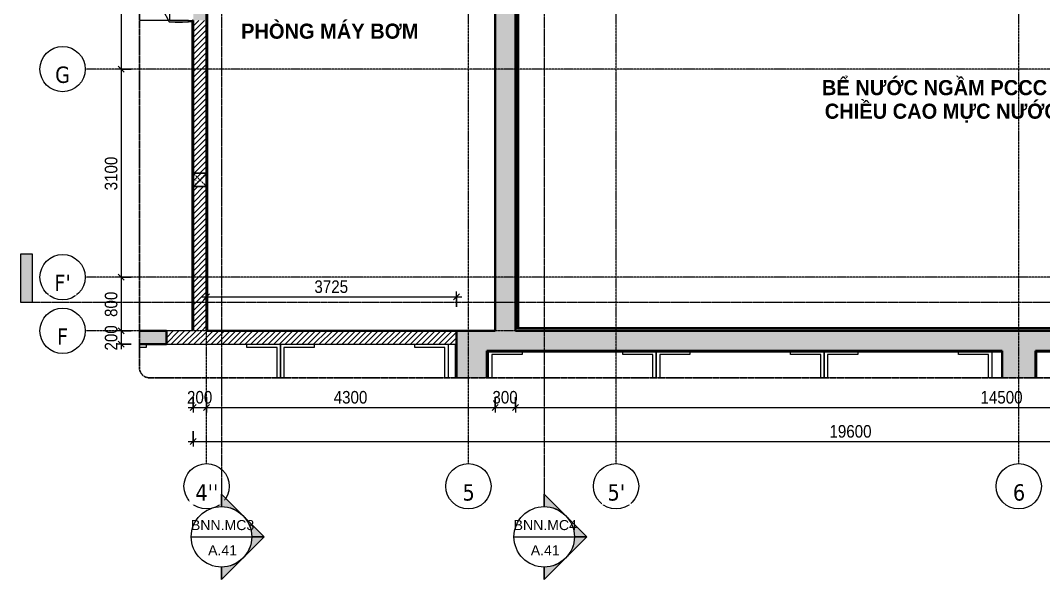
# Model space of a CAD drawing. Header units: millimetres. Extents: x 46079 to 131409, y 40831 to 60403.
# Drawn here: x 75644 to 90886, y 40831 to 49162 of the extents above; entities that cross this region are included whole.
import ezdxf

# ---------------------------------------------------------------- set-up
doc = ezdxf.new("R2010")
doc.units = ezdxf.units.MM
for name, pattern in [('Dash', [6, 3, -3]), ('Dash - Tight', [4.5, 3, -1.5]), ('Dash Dot 3_16_', [7.9375, 4.7625, -1.5875, 0, -1.5875]), ('Grid Line', [22.225, 12.7, -3.175, 3.175, -3.175]), ('Hidden', [7.14375, 4.7625, -2.38125])]:
    doc.linetypes.add(name, pattern=pattern)
for name, color, linetype, lineweight in [('A-ANNO-DIMS', 211, 'Continuous', 9), ('A-ANNO-DIMS-75', 211, 'Continuous', 9), ('A-DETL-GENF-1', 9, 'Continuous', 18), ('A-DETL-GENF-2', 92, 'Dash - Tight', 18), ('A-DETL-GENF-3', 92, 'Hidden', 25), ('A-DETL-MEDM', 33, 'Continuous', 35), ('A-DOOR', 31, 'Continuous', 18), ('A-DOOR-1', 31, 'Continuous', 25), ('A-FLOR', 192, 'Continuous', 18), ('A-WALL', 113, 'Continuous', 18), ('A-WALL-1', 113, 'Continuous', 35), ('A-WALL-PATT-1', 111, 'Continuous', 18), ('C-PRKG', 70, 'Continuous', 18), ('G-ANNO-SYMB', 111, 'Continuous', 9), ('G-ANNO-SYMB-1', 111, 'Dash Dot 3_16_', 18), ('G-ANNO-TEXT-2', 7, 'Continuous', 9), ('I-WALL-1', 2, 'Continuous', 35), ('S-COLS', 52, 'Continuous', 18), ('S-COLS-1', 9, 'Continuous', 18), ('S-COLS-3', 52, 'Dash', 18), ('S-COLS-4', 52, 'Continuous', 35), ('S-COLS-HDLN', 52, 'Dash', 18), ('S-GRID-1', 1, 'Grid Line', 9), ('S-GRID-IDEN', 1, 'Continuous', 9)]:
    doc.layers.add(name, color=color, linetype=linetype, lineweight=lineweight)
doc.styles.add('Arial_2', font='arial.ttf', dxfattribs={"height": 150})
doc.styles.add('Arial_B', font='arialbd.ttf', dxfattribs={"width": 0.95, "height": 225})
doc.styles.add('Tahoma_B', font='tahomabd.ttf', dxfattribs={"height": 243.75})
doc.styles.add('UTM Avo', font='', dxfattribs={"width": 0.9, "height": 187.5})
doc.styles.get('UTM Avo').set_extended_font_data('UTM Avo')
doc.dimstyles.new('1_Dim_chi_tiet_2_5', dxfattribs={"dimscale": 304.8, "dimtxt": 187.368928, "dimasz": 0.295276, "dimexe": 0.246063, "dimexo": 0.0625, "dimgap": 0.024606, "dimtad": 1, "dimdec": 0, "dimrnd": 5, "dimzin": 0, "dimdsep": 46, "dimtxsty": 'UTM Avo', "dimblk1": 'OBLIQUE', "dimblk2": 'OBLIQUE', "dimsah": 1, "dimcen": 0.09, "dimdle": 0.246063, "dimazin": 0, "dimtfac": 1, "dimtdec": 4, "dimtix": 1, "dimtmove": 0, "dimatfit": 3, "dimfxl": 0.492126, "dimfxlon": 1, "dimtvp": 1, "dimtolj": 1, "dimtzin": 0, "dimarcsym": 2})
pattern_1 = [(45, (29564.57, 0), (-42.426407, 42.426407), [])]
pattern_2 = [(0, (29564.57, 0), (304.8, 76.2), [25.146, -203.454, 25.146, -203.454, -1219.2]), (0, (29564.57, 0), (304.8, 76.2), [-457.2, 25.146, -432.054, 25.146, -203.454, -533.4]), (0, (29564.57, 0), (304.8, 76.2), [-1143, 25.146, -127.254, 25.146, -355.854]), (120, (29678.87, 38.1), (-218.391136, 225.86454), [25.146, -203.454, 25.146, -203.454, -1219.2]), (120, (29678.87, 38.1), (-218.391136, 225.86454), [-457.2, 25.146, -432.054, 25.146, -203.454, -533.4]), (120, (29678.87, 38.1), (-218.391136, 225.86454), [-1143, 25.146, -127.254, 25.146, -355.854]), (240, (29716.97, 190.5), (-86.408864, -302.06454), [25.146, -203.454, 25.146, -203.454, -1219.2]), (240, (29716.97, 190.5), (-86.408864, -302.06454), [-457.2, 25.146, -432.054, 25.146, -203.454, -533.4]), (240, (29716.97, 190.5), (-86.408864, -302.06454), [-1143, 25.146, -127.254, 25.146, -355.854])]
pattern_3 = [(63.435, (31354.83, 104.33), (-0.0014, 1524.001), [532.463, -2875.304]), (63.435, (29830.83, 104.33), (-0.0014, 1524.001), [532.463, -2875.304]), (63.435, (32084.4, 398.8), (-0.0014, 1524.001), [532.463, -2875.304]), (63.435, (30560.4, 398.8), (-0.0014, 1524.001), [532.463, -2875.304]), (63.435, (31973.96, 294.83), (-0.0014, 1524.001), [532.463, -2875.304]), (63.435, (30449.96, 294.83), (-0.0014, 1524.001), [532.463, -2875.304]), (63.435, (31861.4, 890.1), (-0.0014, 1524.001), [258.802, -3148.965]), (63.435, (30337.4, 890.1), (-0.0014, 1524.001), [258.802, -3148.965]), (63.435, (31787.8, 797.95), (-0.0014, 1524.001), [532.463, -2875.304]), (63.435, (30263.8, 797.95), (-0.0014, 1524.001), [532.463, -2875.304]), (63.435, (31800.8, 864.1), (-0.0014, 1524.001), [532.463, -2875.304]), (63.435, (30276.8, 864.1), (-0.0014, 1524.001), [532.463, -2875.304]), (63.435, (31185.9, 573.94), (-0.0014, 1524.001), [532.463, -2875.304]), (63.435, (29661.9, 573.94), (-0.0014, 1524.001), [532.463, -2875.304]), (63.435, (31198.9, 651.9), (-0.0014, 1524.001), [532.463, -2875.304]), (63.435, (29674.9, 651.9), (-0.0014, 1524.001), [532.463, -2875.304]), (63.435, (31202.4, 708.1), (-0.0014, 1524.001), [532.463, -2875.304]), (63.435, (29678.4, 708.1), (-0.0014, 1524.001), [532.463, -2875.304])]
pattern_4 = [(50, (29564.57, 0), (546.5526, -47.8174), [57.15, -628.65]), (355, (29564.57, 0), (-105.7283, 573.17), [45.72, -502.92]), (100.451, (29610.1, -4), (440.8275, 525.35), [48.57, -534.27]), (46.184, (29564.6, 152.4), (813.2367, -126.1284), [85.725, -942.975]), (96.636, (29632.34, 141.9), (712.2074, 742.2826), [72.855, -801.405]), (351.184, (29564.6, 152.4), (712.215, 742.276), [68.58, -754.38]), (21, (29640.77, 114.3), (454.8433, -306.796), [57.15, -628.65]), (326, (29640.77, 114.3), (185.4063, 552.5638), [45.72, -502.92]), (71.451, (29678.7, 88.73), (640.2512, 245.764), [48.57, -534.27]), (37.5, (29564.57, 0), (9.26637, 253.66504), [5.029, -491.795, 5.029, -505.511, -504.825]), (37.5, (29564.57, 0), (9.26637, 253.66504), [-1007.364, 5.029, -499.796]), (7.5, (29564.57, 0), (200.4594, 300.5414), [5.029, -286.055, 5.029, -480.365, -192.405]), (7.5, (29564.57, 0), (200.4594, 300.5414), [-776.478, 5.029, -187.376]), (327.5, (29394.64, 0), (406.77284, -17.18643), [5.029, -185.471, 5.029, -589.331, -788.67]), (327.5, (29394.64, 0), (406.77284, -17.18643), [-784.86, 5.029, -783.641]), (317.5, (29318.44, 0), (444.3881, 76.2803), [5.029, -242.621, 5.029, -389.687, -560.07]), (317.5, (29318.44, 0), (444.3881, 76.2803), [-642.366, 5.029, -555.041]), (45, (29564.57, 0), (-188.5854, 188.5854), []), (45, (29564.57, 285.75), (-188.5854, 188.5854), [])]

# ---------------------------------------------------------------- blocks, each defined once
blk = doc.blocks.new('Thang may HIEN - Dài x Rộng - 2000x2000-2402764-TKCS_BỂ NƯỚC NGẦM - MẶT BẰNG COTE -1_000')
at = {"layer": 'A-DOOR'}
for p, q in [((-590, 120), (-880, 120)), ((-880, 120), (-880, 100)), ((-880, 100), (-600, 100)), ((-600, 100), (-600, -100)), ((-500, -60), (-590, 120)), ((-660, -190), (-660, -150)), ((-660, -150), (-150, -150)), ((-600, -100), (-540, -100)), ((-540, -100), (-540, -140)), ((-540, -140), (-500, -140)), ((-500, -140), (-500, -60)), ((-440, -300), (-800, -300)), ((-800, -300), (-800, -1900)), ((-150, -190), (-660, -190)), ((-150, -200), (-660, -200)), ((-660, -200), (-660, -240)), ((-660, -240), (-150, -240)), ((-440, -255), (-440, -300)), ((-400, -255), (-440, -255)), ((-150, -255), (-400, -255)), ((-400, -350), (-400, -255)), ((-400, -350), (-750, -350)), ((-750, -350), (-750, -1850)), ((-800, -1900), (-150, -1900)), ((-750, -1850), (-150, -1850)), ((-150, -1955), (-584, -1955)), ((-584, -1955), (-584, -2055)), ((-584, -2055), (-150, -2055))]:
    blk.add_line(p, q, dxfattribs=at)
at = {"layer": 'A-DOOR-1'}
for p, q in [((-680, 124), (-790, 124)), ((-790, 124), (-790, 120)), ((-680, 120), (-680, 124)), ((-150, -150), (-660, -150)), ((-660, -150), (-660, -190)), ((-600, -100), (-640, -100)), ((-640, -100), (-640, -140)), ((-640, -140), (-540, -140)), ((-660, -190), (-150, -190)), ((-150, -200), (-660, -200)), ((-660, -200), (-660, -240)), ((-660, -240), (-150, -240))]:
    blk.add_line(p, q, dxfattribs=at)
blk = doc.blocks.new('xe oto1 - xe oto-V10-TKCS_BỂ NƯỚC NGẦM - MẶT BẰNG COTE -1_000')
at = {"layer": 'C-PRKG'}
for p, q in [((-2500, -4990), (-2500, -4600)), ((-2500, -4990), (-2500, -4600)), ((-2450, -4600), (-2450, -4950)), ((-50, -4950), (-50, -4600)), ((0, -4600), (0, -4990)), ((0, -4600), (0, -4990)), ((-2450, -4950), (-2000, -4950)), ((-2000, -4950), (-2000, -4990)), ((-500, -4950), (-50, -4950)), ((-500, -4990), (-500, -4950))]:
    blk.add_line(p, q, dxfattribs=at)
blk = doc.blocks.new('xe oto1 - xe oto-V11-TKCS_BỂ NƯỚC NGẦM - MẶT BẰNG COTE -1_000')
at = {"layer": 'C-PRKG'}
for p, q in [((-2500, -4990), (-2500, -4600)), ((-2500, -4990), (-2500, -4600)), ((-2450, -4600), (-2450, -4950)), ((-50, -4950), (-50, -4600)), ((0, -4600), (0, -4990)), ((0, -4600), (0, -4990)), ((-2450, -4950), (-2000, -4950)), ((-2000, -4950), (-2000, -4990)), ((-500, -4950), (-50, -4950)), ((-500, -4990), (-500, -4950))]:
    blk.add_line(p, q, dxfattribs=at)
blk = doc.blocks.new('xe oto1 - xe oto-V12-TKCS_BỂ NƯỚC NGẦM - MẶT BẰNG COTE -1_000')
at = {"layer": 'C-PRKG'}
for p, q in [((-2500, -5000), (-2500, -4500)), ((-2500, -5000), (-2500, -4500)), ((-2450, -4500), (-2450, -4950)), ((-50, -4950), (-50, -4500)), ((0, -4500), (0, -5000)), ((0, -4500), (0, -5000)), ((-2450, -4950), (-2000, -4950)), ((-2000, -4950), (-2000, -5000)), ((-500, -4950), (-50, -4950)), ((-500, -5000), (-500, -4950))]:
    blk.add_line(p, q, dxfattribs=at)
blk = doc.blocks.new('xe oto1 - xe oto-V13-TKCS_BỂ NƯỚC NGẦM - MẶT BẰNG COTE -1_000')
at = {"layer": 'C-PRKG'}
for p, q in [((-2500, -5000), (-2500, -4500)), ((-2500, -5000), (-2500, -4500)), ((-2450, -4500), (-2450, -4950)), ((-2450, -4950), (-2000, -4950)), ((-2000, -4950), (-2000, -5000)), ((-500, -4950), (-400, -4950)), ((-500, -5000), (-500, -4950))]:
    blk.add_line(p, q, dxfattribs=at)
blk = doc.blocks.new('G1_SOF - BO TRU - 200x200-3847069-TKCS_BỂ NƯỚC NGẦM - MẶT BẰNG COTE -1_000')
at = {"layer": 'S-COLS-HDLN'}
for p, q in [((-100, -100), (100, 100)), ((100, -100), (-100, 100))]:
    blk.add_line(p, q, dxfattribs=at)
blk = doc.blocks.new('BORDER VIEW - BORDER VIEW-2143926-TKCS_BỂ NƯỚC NGẦM - MẶT BẰNG COTE -1_000')
at = {"layer": 'A-DETL-GENF-3'}
for p, q in [((0, 150), (0, 14521)), ((20350, 0), (150, 0))]:
    blk.add_line(p, q, dxfattribs=at)
blk.add_arc((150, 150), 150, 180, 270, dxfattribs=at)
blk = doc.blocks.new('Grid - M_Grid Head - Circle-353313-TKCS_BỂ NƯỚC NGẦM - MẶT BẰNG COTE -1_000')
at = {"layer": 'S-GRID-IDEN'}
blk.add_circle((0, 0), 4.5, dxfattribs=at)
blk = doc.blocks.new('Section - 3_32_ x 3_8_-4701953-TKCS_BỂ NƯỚC NGẦM - MẶT BẰNG COTE -1_000')
at = {"layer": 'G-ANNO-SYMB'}
blk.add_hatch(color=256, dxfattribs=at).paths.add_polyline_path([(0, 9.525), (0, 0), (-2.38125, 0), (-2.38125, 9.525)])
for p, q in [((0, 9.525), (-2.38125, 9.525)), ((-2.38125, 9.525), (-2.38125, 0)), ((0, 0), (0, 9.525)), ((-2.38125, 0), (0, 0))]:
    blk.add_line(p, q, dxfattribs=at)
blk = doc.blocks.new('Section - M_Section Head - Filled-352373-TKCS_BỂ NƯỚC NGẦM - MẶT BẰNG COTE -1_000')
at = {"layer": 'G-ANNO-SYMB'}
h = blk.add_hatch(color=256, dxfattribs=at)
edge = h.paths.add_edge_path()
edge.add_line((-6, 8.49), (-6, 6))
edge.add_arc((-6, 0), 6, 90, 135)
edge.add_line((-10.24, 4.24), (-6, 8.49))
h = blk.add_hatch(color=256, dxfattribs=at)
edge = h.paths.add_edge_path()
edge.add_line((-6, 8.49), (-1.76, 4.24))
edge.add_arc((-6, 0), 6, 45, 90)
edge.add_line((-6, 6), (-6, 8.49))
h = blk.add_hatch(color=256, dxfattribs=at)
edge = h.paths.add_edge_path()
edge.add_line((-14.49, 0), (-10.24, 4.24))
edge.add_arc((-6, 0), 6, 135, 180)
edge.add_line((-12, 0), (-14.49, 0))
h = blk.add_hatch(color=256, dxfattribs=at)
edge = h.paths.add_edge_path()
edge.add_line((2.49, 0), (0, 0))
edge.add_arc((-6, 0), 6, 360, 405)
edge.add_line((-1.76, 4.24), (2.49, 0))
for p, q in [((-6, 8.49), (-14.49, 0)), ((-6, 8.49), (-10.24, 4.24)), ((-6, 8.49), (2.49, 0)), ((-6, 6), (-6, 8.49)), ((-6, 8.49), (-6, 6)), ((-1.76, 4.24), (-6, 8.49)), ((-10.24, 4.24), (-14.49, 0)), ((2.49, 0), (-1.76, 4.24)), ((-14.49, 0), (-12, 0)), ((0, 0), (2.49, 0)), ((-12, 0), (-14.49, 0)), ((0, 0), (2.49, 0))]:
    blk.add_line(p, q, dxfattribs=at)
for start, end in [(360, 180), (135, 180), (90, 135), (45, 90), (360, 45), (180, 360)]:
    blk.add_arc((-6, 0), 6, start, end, dxfattribs=at)
blk = doc.blocks.new('DIMBLOCK36-TKCS_BỂ NƯỚC NGẦM - MẶT BẰNG COTE -1_000')
at = {"layer": 'A-ANNO-DIMS-75'}
for p, q in [((77294, 51437), (77069, 51437)), ((77144, 51437), (77144, 48437)), ((77144, 51437), (77294, 51437)), ((77294, 48437), (77069, 48437)), ((77144, 48437), (77294, 48437))]:
    blk.add_line(p, q, dxfattribs=at)
at = {"layer": 'A-ANNO-DIMS-75', "lineweight": 25}
for p, q in [((77144, 51437), (77099, 51482)), ((77144, 51437), (77189, 51392)), ((77144, 48437), (77099, 48482)), ((77144, 48437), (77189, 48392))]:
    blk.add_line(p, q, dxfattribs=at)
at = {"layer": 'A-ANNO-DIMS-75', "color": 0, "insert": (76900, 49680), "char_height": 187.5, "width": 616.24, "attachment_point": 1, "rotation": 90, "line_spacing_factor": 1.110334, "style": 'UTM Avo'}
blk.add_mtext('3000', dxfattribs=at)
blk = doc.blocks.new('_Oblique')
at = {"color": 0, "linetype": 'ByBlock', "lineweight": -2}
blk.add_line((-0.5, -0.5), (0.5, 0.5), dxfattribs=at)
blk = doc.blocks.new('DIMBLOCK37-TKCS_BỂ NƯỚC NGẦM - MẶT BẰNG COTE -1_000')
at = {"layer": 'A-ANNO-DIMS-75', "lineweight": 25}
for p, q in [((77144, 48437), (77099, 48482)), ((77144, 48437), (77189, 48392)), ((77144, 45337), (77099, 45382)), ((77144, 45337), (77189, 45292))]:
    blk.add_line(p, q, dxfattribs=at)
at = {"layer": 'A-ANNO-DIMS-75'}
for p, q in [((77294, 48437), (77069, 48437)), ((77144, 48437), (77144, 45337)), ((77144, 48437), (77294, 48437)), ((77294, 45337), (77069, 45337)), ((77144, 45337), (77294, 45337))]:
    blk.add_line(p, q, dxfattribs=at)
at = {"layer": 'A-ANNO-DIMS-75', "color": 0, "insert": (76900, 46630), "char_height": 187.5, "width": 616.24, "attachment_point": 1, "rotation": 90, "line_spacing_factor": 1.110334, "style": 'UTM Avo'}
blk.add_mtext('3100', dxfattribs=at)
blk = doc.blocks.new('DIMBLOCK38-TKCS_BỂ NƯỚC NGẦM - MẶT BẰNG COTE -1_000')
at = {"layer": 'A-ANNO-DIMS-75'}
for p, q in [((77294, 45337), (77069, 45337)), ((77144, 45337), (77144, 44537)), ((77144, 45337), (77294, 45337)), ((77294, 44537), (77069, 44537)), ((77144, 44537), (77294, 44537))]:
    blk.add_line(p, q, dxfattribs=at)
at = {"layer": 'A-ANNO-DIMS-75', "lineweight": 25}
for p, q in [((77144, 45337), (77099, 45382)), ((77144, 45337), (77189, 45292)), ((77144, 44537), (77099, 44582)), ((77144, 44537), (77189, 44492))]:
    blk.add_line(p, q, dxfattribs=at)
at = {"layer": 'A-ANNO-DIMS-75', "color": 0, "insert": (76900, 44744), "char_height": 187.5, "width": 462.18, "attachment_point": 1, "rotation": 90, "line_spacing_factor": 1.110334, "style": 'UTM Avo'}
blk.add_mtext('800', dxfattribs=at)
blk = doc.blocks.new('DIMBLOCK39-TKCS_BỂ NƯỚC NGẦM - MẶT BẰNG COTE -1_000')
at = {"layer": 'A-ANNO-DIMS-75'}
for p, q in [((77294, 44537), (77069, 44537)), ((77144, 44537), (77144, 44262)), ((77144, 44537), (77294, 44537)), ((77294, 44337), (77069, 44337)), ((77144, 44337), (77294, 44337))]:
    blk.add_line(p, q, dxfattribs=at)
at = {"layer": 'A-ANNO-DIMS-75', "lineweight": 25}
for p, q in [((77144, 44537), (77099, 44582)), ((77144, 44537), (77189, 44492)), ((77144, 44337), (77099, 44382)), ((77144, 44337), (77189, 44292))]:
    blk.add_line(p, q, dxfattribs=at)
at = {"layer": 'A-ANNO-DIMS-75', "color": 0, "insert": (76900, 44244), "char_height": 187.5, "width": 462.18, "attachment_point": 1, "rotation": 90, "line_spacing_factor": 1.110334, "style": 'UTM Avo'}
blk.add_mtext('200', dxfattribs=at)
blk = doc.blocks.new('DIMBLOCK40-TKCS_BỂ NƯỚC NGẦM - MẶT BẰNG COTE -1_000')
at = {"layer": 'A-ANNO-DIMS-75'}
for p, q in [((78417, 45196), (78417, 44971)), ((78417, 45046), (78417, 45196)), ((82142, 44896), (82142, 45121)), ((78342, 45046), (82217, 45046)), ((82142, 45046), (82142, 44896))]:
    blk.add_line(p, q, dxfattribs=at)
at = {"layer": 'A-ANNO-DIMS-75', "lineweight": 25}
for p, q in [((78417, 45046), (78372, 45001)), ((78417, 45046), (78462, 45091)), ((82142, 45046), (82097, 45001)), ((82142, 45046), (82187, 45091))]:
    blk.add_line(p, q, dxfattribs=at)
at = {"layer": 'A-ANNO-DIMS-75', "color": 0, "insert": (80023, 45289), "char_height": 187.5, "width": 616.24, "attachment_point": 1, "line_spacing_factor": 1.110334, "style": 'UTM Avo'}
blk.add_mtext('3725', dxfattribs=at)
blk = doc.blocks.new('DIMBLOCK41-TKCS_BỂ NƯỚC NGẦM - MẶT BẰNG COTE -1_000')
at = {"layer": 'A-ANNO-DIMS-75'}
for p, q in [((78217, 43547), (78217, 43322)), ((78217, 43397), (78217, 43547)), ((78417, 43547), (78417, 43322)), ((78417, 43397), (78417, 43547)), ((78142, 43397), (78417, 43397))]:
    blk.add_line(p, q, dxfattribs=at)
at = {"layer": 'A-ANNO-DIMS-75', "lineweight": 25}
for p, q in [((78217, 43397), (78262, 43442)), ((78417, 43397), (78462, 43442)), ((78217, 43397), (78172, 43352)), ((78417, 43397), (78372, 43352))]:
    blk.add_line(p, q, dxfattribs=at)
at = {"layer": 'A-ANNO-DIMS-75', "color": 0, "insert": (78125, 43641), "char_height": 187.5, "width": 462.18, "attachment_point": 1, "line_spacing_factor": 1.110334, "style": 'UTM Avo'}
blk.add_mtext('200', dxfattribs=at)
blk = doc.blocks.new('DIMBLOCK42-TKCS_BỂ NƯỚC NGẦM - MẶT BẰNG COTE -1_000')
at = {"layer": 'A-ANNO-DIMS-75'}
for p, q in [((78417, 43547), (78417, 43322)), ((78417, 43397), (78417, 43547)), ((82717, 43547), (82717, 43322)), ((82717, 43397), (82717, 43547)), ((78417, 43397), (82717, 43397))]:
    blk.add_line(p, q, dxfattribs=at)
at = {"layer": 'A-ANNO-DIMS-75', "lineweight": 25}
for p, q in [((78417, 43397), (78462, 43442)), ((82717, 43397), (82762, 43442)), ((78417, 43397), (78372, 43352)), ((82717, 43397), (82672, 43352))]:
    blk.add_line(p, q, dxfattribs=at)
at = {"layer": 'A-ANNO-DIMS-75', "color": 0, "insert": (80310, 43641), "char_height": 187.5, "width": 616.24, "attachment_point": 1, "line_spacing_factor": 1.110334, "style": 'UTM Avo'}
blk.add_mtext('4300', dxfattribs=at)
blk = doc.blocks.new('DIMBLOCK43-TKCS_BỂ NƯỚC NGẦM - MẶT BẰNG COTE -1_000')
at = {"layer": 'A-ANNO-DIMS-75'}
for p, q in [((82717, 43547), (82717, 43322)), ((82717, 43397), (82717, 43547)), ((83017, 43547), (83017, 43322)), ((83017, 43397), (83017, 43547)), ((82717, 43397), (83017, 43397))]:
    blk.add_line(p, q, dxfattribs=at)
at = {"layer": 'A-ANNO-DIMS-75', "lineweight": 25}
for p, q in [((82717, 43397), (82762, 43442)), ((83017, 43397), (83062, 43442)), ((82717, 43397), (82672, 43352)), ((83017, 43397), (82972, 43352))]:
    blk.add_line(p, q, dxfattribs=at)
at = {"layer": 'A-ANNO-DIMS-75', "color": 0, "insert": (82675, 43641), "char_height": 187.5, "width": 462.18, "attachment_point": 1, "line_spacing_factor": 1.110334, "style": 'UTM Avo'}
blk.add_mtext('300', dxfattribs=at)
blk = doc.blocks.new('DIMBLOCK44-TKCS_BỂ NƯỚC NGẦM - MẶT BẰNG COTE -1_000')
at = {"layer": 'A-ANNO-DIMS-75'}
for p, q in [((83017, 43547), (83017, 43322)), ((83017, 43397), (83017, 43547)), ((97517, 43547), (97517, 43322)), ((97517, 43397), (97517, 43547)), ((83017, 43397), (97517, 43397))]:
    blk.add_line(p, q, dxfattribs=at)
at = {"layer": 'A-ANNO-DIMS-75', "lineweight": 25}
for p, q in [((83017, 43397), (83062, 43442)), ((97517, 43397), (97562, 43442)), ((83017, 43397), (82972, 43352)), ((97517, 43397), (97472, 43352))]:
    blk.add_line(p, q, dxfattribs=at)
at = {"layer": 'A-ANNO-DIMS-75', "color": 0, "insert": (89946, 43641), "char_height": 187.5, "width": 770.29, "attachment_point": 1, "line_spacing_factor": 1.110334, "style": 'UTM Avo'}
blk.add_mtext('14500', dxfattribs=at)
blk = doc.blocks.new('DIMBLOCK46-TKCS_BỂ NƯỚC NGẦM - MẶT BẰNG COTE -1_000')
at = {"layer": 'A-ANNO-DIMS-75'}
for p, q in [((78217, 43040), (78217, 42815)), ((78217, 42890), (78217, 43040)), ((97817, 43040), (97817, 42815)), ((97817, 42890), (97817, 43040)), ((78142, 42890), (97892, 42890))]:
    blk.add_line(p, q, dxfattribs=at)
at = {"layer": 'A-ANNO-DIMS-75', "lineweight": 25}
for p, q in [((78217, 42890), (78172, 42845)), ((78217, 42890), (78262, 42935)), ((97817, 42890), (97772, 42845)), ((97817, 42890), (97862, 42935))]:
    blk.add_line(p, q, dxfattribs=at)
at = {"layer": 'A-ANNO-DIMS-75', "color": 0, "insert": (87696, 43133), "char_height": 187.5, "width": 770.29, "attachment_point": 1, "line_spacing_factor": 1.110334, "style": 'UTM Avo'}
blk.add_mtext('19600', dxfattribs=at)

msp = doc.modelspace()

# ---------------------------------------------------------------- hatches: boundary and pattern name
at = {"layer": 'A-DETL-GENF-1'}
h = msp.add_hatch(dxfattribs=at)
h.set_pattern_fill('FP_6', color=256, style=0, pattern_type=2)
h.set_pattern_definition(pattern_4)
h.paths.add_polyline_path([(90267.1, 43836.9), (90767.1, 43836.9), (90767.1, 44236.9), (97917.1, 44236.9), (97917.1, 44536.9), (97817.2, 44536.9), (97817.2, 58336.9), (83017.2, 58336.9), (83017.2, 58508.2), (82717.2, 58508.2), (82717.2, 53761.9), (82167.2, 53761.9), (82167.2, 53311.9), (82717.2, 53311.9), (82717.2, 44536.9), (82142.1, 44536.9), (82142.1, 43836.9), (82592.1, 43836.9), (82592.1, 44236.9), (90267.1, 44236.9)])
h.paths.add_polyline_path([(77817.1, 44336.9), (77817.1, 44536.9), (77417.1, 44536.9), (77417.1, 44336.9)])
h.paths.add_polyline_path([(97517.2, 44536.9), (83017.2, 44536.9), (83017.2, 53311.9), (90692.1, 53311.9), (90692.1, 58036.9), (97517.2, 58036.9), (97517.2, 47515.2)])
h.paths.add_polyline_path([(78217.1, 49161.9), (78417.1, 49161.9), (78417.1, 49561.9), (78217.1, 49561.9)])
h.paths.add_polyline_path([(78417.2, 51261.9), (78417.2, 51661.9), (78217.1, 51661.9), (78217.1, 51261.9)])
h.paths.add_polyline_path([(77817.1, 53362.3), (78417.1, 53362.3), (78417.1, 53562.3), (77817.1, 53562.3)])
h.paths.add_polyline_path([(83932.7, 53611.9), (83017.2, 53611.9), (83017.2, 58036.9), (90392.1, 58036.9), (90392.1, 53611.9), (85244.9, 53611.9)])
at = {"layer": 'A-WALL-PATT-1'}
h = msp.add_hatch(dxfattribs=at)
h.set_pattern_fill('FP_4', color=256, style=0, pattern_type=2)
h.set_pattern_definition(pattern_2)
h.paths.add_polyline_path([(83047.2, 44536.9), (83047.2, 53271.9), (83017.2, 53271.9), (83017.2, 44536.9)])
h = msp.add_hatch(dxfattribs=at)
h.set_pattern_fill('FP_5', color=256, style=0, pattern_type=2)
h.set_pattern_definition(pattern_3)
h.paths.add_polyline_path([(83057.2, 44566.9), (83057.2, 53271.9), (83047.2, 53271.9), (83047.2, 44566.9)])
h = msp.add_hatch(dxfattribs=at)
h.set_pattern_fill('FP_1', color=256, style=0, pattern_type=2)
h.set_pattern_definition(pattern_1)
h.paths.add_polyline_path([(78417.1, 44536.9), (78417.1, 46687.1), (78217.1, 46687.1), (78217.1, 44536.9)])
h.paths.add_polyline_path([(78217.1, 46887.1), (78417.1, 46887.1), (78417.1, 49161.9), (78217.1, 49161.9), (78217.1, 47515.2)])
h = msp.add_hatch(dxfattribs=at)
h.set_pattern_fill('FP_1', color=256, style=0, pattern_type=2)
h.set_pattern_definition(pattern_1)
h.paths.add_polyline_path([(82132.1, 44336.9), (82142.1, 44336.9), (82142.1, 44536.9), (77817.1, 44536.9), (77817.1, 44336.9), (81308.3, 44336.9)])
h = msp.add_hatch(dxfattribs=at)
h.set_pattern_fill('FP_4', color=256, style=0, pattern_type=2)
h.set_pattern_definition(pattern_2)
h.paths.add_polyline_path([(97517.2, 44536.9), (97517.2, 44566.9), (83047.2, 44566.9), (83047.2, 44536.9), (95742.5, 44536.9)])
h = msp.add_hatch(dxfattribs=at)
h.set_pattern_fill('FP_5', color=256, style=0, pattern_type=2)
h.set_pattern_definition(pattern_3)
h.paths.add_polyline_path([(97517.2, 44566.9), (97517.2, 44576.9), (83057.2, 44576.9), (83057.2, 44566.9), (95742.5, 44566.9)])
at = {"layer": 'S-COLS-1'}
h = msp.add_hatch(dxfattribs=at)
h.set_pattern_fill('FP_6', color=256, style=0, pattern_type=2)
h.set_pattern_definition(pattern_4)
h.paths.add_polyline_path([(78417.1, 46687.1), (78417.1, 46887.1), (78217.1, 46887.1), (78217.1, 46687.1)])
h = msp.add_hatch(dxfattribs=at)
h.set_pattern_fill('FP_6', color=256, style=0, pattern_type=2)
h.set_pattern_definition(pattern_4)
h.paths.add_polyline_path([(78417.1, 46687.1), (78417.1, 46887.1), (78217.1, 46887.1), (78217.1, 46687.1)])

# ---------------------------------------------------------------- linework, layer by layer
at = {"layer": 'A-DETL-MEDM'}
for p, q in [((82717.2, 53311.9), (82717.2, 44536.9)), ((83017.2, 44536.9), (83017.2, 53311.9)), ((77817.1, 44536.9), (77417.1, 44536.9)), ((77817.1, 44336.9), (77817.1, 44536.9)), ((82717.2, 44536.9), (82142.1, 44536.9)), ((82142.1, 44536.9), (82142.1, 43836.9)), ((97517.2, 44536.9), (83017.2, 44536.9)), ((77417.1, 44336.9), (77817.1, 44336.9)), ((82592.1, 43836.9), (82592.1, 44236.9)), ((82592.1, 44236.9), (90267.1, 44236.9)), ((90267.1, 44236.9), (90267.1, 43836.9)), ((90767.1, 43836.9), (90767.1, 44236.9)), ((90767.1, 44236.9), (97917.1, 44236.9))]:
    msp.add_line(p, q, dxfattribs=at)
at = {"layer": 'A-FLOR'}
for p, q in [((77847.1, 49161.9), (77417.1, 49161.9)), ((78417.1, 46887.1), (78417.1, 46687.1))]:
    msp.add_line(p, q, dxfattribs=at)
at = {"layer": 'A-WALL'}
for p, q in [((83047.2, 44566.9), (83047.2, 53281.9)), ((78147.1, 49161.9), (78207.1, 49161.9)), ((78217.1, 46887.1), (78417.1, 46887.1)), ((78417.1, 46687.1), (78217.1, 46687.1)), ((78217.1, 44536.9), (77817.1, 44536.9)), ((97517.2, 44566.9), (83047.2, 44566.9)), ((77817.1, 44336.9), (82142.1, 44336.9))]:
    msp.add_line(p, q, dxfattribs=at)
at = {"layer": 'A-WALL-1'}
for p, q in [((78427.2, 44536.9), (78427.2, 51661.9)), ((78417.2, 51261.9), (78417.2, 44536.9)), ((78147.1, 49151.9), (78207.1, 49151.9)), ((78207.1, 49161.9), (78217.1, 49161.9)), ((78207.1, 49161.9), (78207.1, 44546.9)), ((78217.1, 44546.9), (78217.1, 49161.9)), ((78417.1, 46887.1), (78417.1, 49161.9)), ((78417.1, 44536.9), (78417.1, 46687.1)), ((82142.1, 44536.9), (78417.1, 44536.9)), ((82132.1, 44326.9), (82132.1, 43836.9)), ((82602.1, 44226.9), (90257.1, 44226.9)), ((82602.1, 43836.9), (82602.1, 44226.9)), ((90777.1, 44227), (97917.1, 44227)), ((90777.1, 43836.9), (90777.1, 44227))]:
    msp.add_line(p, q, dxfattribs=at)
at = {"layer": 'G-ANNO-SYMB'}
for p, q in [((78188.8, 41467.7), (79088.8, 41467.7)), ((82996.3, 41467.7), (83896.3, 41467.7))]:
    msp.add_line(p, q, dxfattribs=at)
at = {"layer": 'G-ANNO-SYMB-1'}
for p, q in [((83446.3, 60173.4), (83446.3, 41917.7)), ((75822.4, 44964.4), (99529.7, 44964.4))]:
    msp.add_line(p, q, dxfattribs=at)
at = {"layer": 'I-WALL-1'}
for q in [(83057.2, 53271.9), (97517.2, 44576.9)]:
    msp.add_line((83057.2, 44576.9), q, dxfattribs=at)
at = {"layer": 'S-COLS'}
for p, q in [((78417.1, 46887.1), (78217.1, 46887.1)), ((78217.1, 46687.1), (78417.1, 46687.1))]:
    msp.add_line(p, q, dxfattribs=at)
at = {"layer": 'S-COLS-4'}
for p, q in [((78217.1, 46887.1), (78217.1, 46687.1)), ((78417.1, 46687.1), (78417.1, 46887.1))]:
    msp.add_line(p, q, dxfattribs=at)
at = {"layer": 'S-GRID-1'}
for p, q in [((78417.1, 44433.6), (78417.1, 57853.2)), ((82317.1, 44433.6), (82317.1, 57853.2)), ((84517.1, 44433.6), (84517.1, 57853.2)), ((90517.1, 44433.6), (90517.1, 57853.2)), ((78484, 48436.9), (76609, 48436.9)), ((96814.1, 48436.9), (78484, 48436.9)), ((78484, 45336.9), (76609, 45336.9)), ((96814.1, 45336.9), (78484, 45336.9)), ((78484, 44536.9), (76609, 44536.9)), ((96814.1, 44536.9), (78484, 44536.9)), ((78417.1, 42558.6), (78417.1, 44433.6)), ((82317.1, 42558.6), (82317.1, 44433.6)), ((84517.1, 42558.6), (84517.1, 44433.6)), ((90517.1, 42558.6), (90517.1, 44433.6))]:
    msp.add_line(p, q, dxfattribs=at)

# ---------------------------------------------------------------- block references
at = {"layer": 'A-DETL-GENF-2'}
msp.add_blockref('BORDER VIEW - BORDER VIEW-2143926-TKCS_BỂ NƯỚC NGẦM - MẶT BẰNG COTE -1_000', (77417.1, 43836.9), dxfattribs=at)
at = {"layer": 'A-DOOR', "rotation": 180}
msp.add_blockref('Thang may HIEN - Dài x Rộng - 2000x2000-2402764-TKCS_BỂ NƯỚC NGẦM - MẶT BẰNG COTE -1_000', (77267.1, 49261.9), dxfattribs=at)
at = {"layer": 'C-PRKG', "rotation": 180}
for name, p in [('xe oto1 - xe oto-V13-TKCS_BỂ NƯỚC NGẦM - MẶT BẰNG COTE -1_000', (77017.1, 39336.9)), ('xe oto1 - xe oto-V12-TKCS_BỂ NƯỚC NGẦM - MẶT BẰNG COTE -1_000', (79517.1, 39336.9)), ('xe oto1 - xe oto-V11-TKCS_BỂ NƯỚC NGẦM - MẶT BẰNG COTE -1_000', (82617.1, 39236.9)), ('xe oto1 - xe oto-V10-TKCS_BỂ NƯỚC NGẦM - MẶT BẰNG COTE -1_000', (85117.1, 39236.9)), ('xe oto1 - xe oto-V10-TKCS_BỂ NƯỚC NGẦM - MẶT BẰNG COTE -1_000', (87617.1, 39236.9))]:
    msp.add_blockref(name, p, dxfattribs=at)
at = {"layer": 'G-ANNO-SYMB', "xscale": 74.99999999999996, "yscale": 74.99999999999996, "zscale": 74.99999999999996}
msp.add_blockref('Section - 3_32_ x 3_8_-4701953-TKCS_BỂ NƯỚC NGẦM - MẶT BẰNG COTE -1_000', (75822.4, 44964.4), dxfattribs=at)
at = {"layer": 'G-ANNO-SYMB', "extrusion": (0, 0, -1), "xscale": 74.99999999999996, "yscale": 74.99999999999996, "zscale": 74.99999999999996, "rotation": 90.00000000000053}
msp.add_blockref('Section - M_Section Head - Filled-352373-TKCS_BỂ NƯỚC NGẦM - MẶT BẰNG COTE -1_000', (-83446.3, 41917.7), dxfattribs=at)
at = {"layer": 'S-COLS-3', "rotation": 180}
msp.add_blockref('G1_SOF - BO TRU - 200x200-3847069-TKCS_BỂ NƯỚC NGẦM - MẶT BẰNG COTE -1_000', (78317.1, 46787.1), dxfattribs=at)
at = {"layer": 'S-GRID-IDEN', "xscale": 74.99999999999996, "yscale": 74.99999999999996, "zscale": 74.99999999999996, "rotation": 89.99999999999982}
for p in [(76271.5, 48436.9), (76271.5, 45336.9), (76271.5, 44536.9)]:
    msp.add_blockref('Grid - M_Grid Head - Circle-353313-TKCS_BỂ NƯỚC NGẦM - MẶT BẰNG COTE -1_000', p, dxfattribs=at)
at = {"layer": 'S-GRID-IDEN', "xscale": 74.99999999999996, "yscale": 74.99999999999996, "zscale": 74.99999999999996}
for p in [(78417.1, 42221.1), (82317.1, 42221.1), (84517.1, 42221.1), (90517.1, 42221.1)]:
    msp.add_blockref('Grid - M_Grid Head - Circle-353313-TKCS_BỂ NƯỚC NGẦM - MẶT BẰNG COTE -1_000', p, dxfattribs=at)

# ---------------------------------------------------------------- texts
at = {"layer": 'G-ANNO-SYMB', "char_height": 150, "attachment_point": 5, "line_spacing_factor": 0.936439, "style": 'Arial_2'}
for s, insert, width in [('\\pt952.5,1905,2857.5,3810,4762.5,5715,6667.5,7620,8572.5,9525,10477.5,11430,12382.5,13335,14287.5,15240,16192.5,17145,18097.5,19050,20002.5,20955,21907.5,22860,23812.5,24765,25717.5,26670,27622.5,28575,29527.5,30480;BNN.MC3', (78655.1, 41641.7), 962.25), ('\\pt952.5,1905,2857.5,3810,4762.5,5715,6667.5,7620,8572.5,9525,10477.5,11430,12382.5,13335,14287.5,15240,16192.5,17145,18097.5,19050,20002.5,20955,21907.5,22860,23812.5,24765,25717.5,26670,27622.5,28575,29527.5,30480;BNN.MC4', (83462.6, 41641.7), 962.25), ('\\pt952.5,1905,2857.5,3810,4762.5,5715,6667.5,7620,8572.5,9525,10477.5,11430,12382.5,13335,14287.5,15240,16192.5,17145,18097.5,19050,20002.5,20955,21907.5,22860,23812.5,24765,25717.5,26670,27622.5,28575,29527.5,30480;A.41', (78654.8, 41267.5), 446.25), ('\\pt952.5,1905,2857.5,3810,4762.5,5715,6667.5,7620,8572.5,9525,10477.5,11430,12382.5,13335,14287.5,15240,16192.5,17145,18097.5,19050,20002.5,20955,21907.5,22860,23812.5,24765,25717.5,26670,27622.5,28575,29527.5,30480;A.41', (83462.2, 41267.5), 446.25)]:
    msp.add_mtext(s, dxfattribs=dict(at, insert=insert, width=width))
at = {"layer": 'G-ANNO-TEXT-2', "char_height": 225, "attachment_point": 5, "line_spacing_factor": 0.936439, "style": 'Arial_B'}
for s, insert, width in [('\\pt855,1710,2565,3420,4275,5130,5985,6840,7695,8550,9405,10260,11115,11970,12825,13680,14535,15390,16245,17100,17955,18810,19665,20520,21375,22230,23085,23940,24795,25650,26505,27360;PHÒNG MÁY BƠM', (80252.2, 49000.8), 2703.631), ('\\pt855,1710,2565,3420,4275,5130,5985,6840,7695,8550,9405,10260,11115,11970,12825,13680,14535,15390,16245,17100,17955,18810,19665,20520,21375,22230,23085,23940,24795,25650,26505,27360;BỂ NƯỚC NGẦM PCCC V=360M3\\PCHIỀU CAO MỰC NƯỚC H=2.3m', (89946.6, 47956.3), 5127.863)]:
    msp.add_mtext(s, dxfattribs=dict(at, insert=insert, width=width))

# ---------------------------------------------------------------- dimensions: what is measured, and where the dimension line sits
at = {"layer": 'A-ANNO-DIMS'}
for base, p1, p2, override, picture, middle in [((77143.8, 48436.9), (77293.8, 51436.9), (77293.8, 48436.9), {"dimpost": '<>', "dimfxl": 3000}, 'DIMBLOCK36-TKCS_BỂ NƯỚC NGẦM - MẶT BẰNG COTE -1_000', (77039.3, 49936.9)), ((77143.8, 45336.9), (77293.8, 48436.9), (77293.8, 45336.9), {"dimpost": '<>', "dimfxl": 3100}, 'DIMBLOCK37-TKCS_BỂ NƯỚC NGẦM - MẶT BẰNG COTE -1_000', (77039.3, 46886.9)), ((77143.8, 44536.9), (77293.8, 45336.9), (77293.8, 44536.9), {"dimpost": '<>', "dimfxl": 800}, 'DIMBLOCK38-TKCS_BỂ NƯỚC NGẦM - MẶT BẰNG COTE -1_000', (77039.3, 44936.9)), ((77143.8, 44336.9), (77293.8, 44536.9), (77293.8, 44336.9), {"dimpost": '<>', "dimfxl": 200}, 'DIMBLOCK39-TKCS_BỂ NƯỚC NGẦM - MẶT BẰNG COTE -1_000', (77039.3, 44436.9))]:
    dim = msp.add_linear_dim(base=base, p1=p1, p2=p2, angle=90, dimstyle='1_Dim_chi_tiet_2_5', override=override, dxfattribs=at)
    dim.commit()
    dim.dimension.update_dxf_attribs({"geometry": picture, "text_midpoint": middle})
for base, p1, p2, override, picture, middle in [((82142.1, 45045.8), (78417.1, 45195.8), (82142.1, 44895.8), {"dimpost": '<>', "dimfxl": 3737.06101}, 'DIMBLOCK40-TKCS_BỂ NƯỚC NGẦM - MẶT BẰNG COTE -1_000', (80279.6, 45150.4)), ((78417.1, 43397), (78217.1, 43547), (78417.1, 43547), {"dimpost": '<>', "dimfxl": 200}, 'DIMBLOCK41-TKCS_BỂ NƯỚC NGẦM - MẶT BẰNG COTE -1_000', (78317.1, 43501.5)), ((82717.2, 43397), (78417.1, 43547), (82717.2, 43547), {"dimpost": '<>', "dimfxl": 4300.07133}, 'DIMBLOCK42-TKCS_BỂ NƯỚC NGẦM - MẶT BẰNG COTE -1_000', (80567.2, 43501.5)), ((83017.2, 43397), (82717.2, 43547), (83017.2, 43547), {"dimpost": '<>', "dimfxl": 300}, 'DIMBLOCK43-TKCS_BỂ NƯỚC NGẦM - MẶT BẰNG COTE -1_000', (82867.2, 43501.5)), ((97517.2, 43397), (83017.2, 43547), (97517.2, 43547), {"dimpost": '<>', "dimfxl": 14500}, 'DIMBLOCK44-TKCS_BỂ NƯỚC NGẦM - MẶT BẰNG COTE -1_000', (90267.2, 43501.5)), ((97817.2, 42889.6), (78217.1, 43039.6), (97817.2, 43039.6), {"dimpost": '<>', "dimfxl": 19600.07133}, 'DIMBLOCK46-TKCS_BỂ NƯỚC NGẦM - MẶT BẰNG COTE -1_000', (88017.2, 42994.1))]:
    dim = msp.add_linear_dim(base=base, p1=p1, p2=p2, dimstyle='1_Dim_chi_tiet_2_5', override=override, dxfattribs=at)
    dim.commit()
    dim.dimension.update_dxf_attribs({"geometry": picture, "text_midpoint": middle})

# ---------------------------------------------------------------- next in the draw order: texts
at = {"layer": 'S-GRID-IDEN', "char_height": 243.75, "attachment_point": 5, "line_spacing_factor": 0.996129, "style": 'Tahoma_B', "bg_fill": 3, "box_fill_scale": 1.25, "bg_fill_color": 256, "bg_fill_true_color": 13158600, "bg_fill_transparency": 0}
for s, insert, width in [('\\pt952.49944,1904.99888,2857.50075,3810.00019,4762.49962,5714.99906,6667.50094,7620.00037,8572.49981,9524.99925,10477.50113,11430.00056,12382.5,13334.99944,14287.49888,15240.00075,16192.50019,17144.99963,18097.49906,19050.00094,20002.50038,20954.99981,21907.49925,22860.00113,23812.50056,24765,25717.49944,26669.99887,27622.50075,28575.00019,29527.49963,30479.99906;G', (76271.2, 48351), 252.75), ("\\pt952.49944,1904.99888,2857.50075,3810.00019,4762.49962,5714.99906,6667.50094,7620.00037,8572.49981,9524.99925,10477.50113,11430.00056,12382.5,13334.99944,14287.49888,15240.00075,16192.50019,17144.99963,18097.49906,19050.00094,20002.50038,20954.99981,21907.49925,22860.00113,23812.50056,24765,25717.49944,26669.99887,27622.50075,28575.00019,29527.49963,30479.99906;F'", (76270.8, 45251), 288), ('\\pt952.49944,1904.99888,2857.50075,3810.00019,4762.49962,5714.99906,6667.50094,7620.00037,8572.49981,9524.99925,10477.50113,11430.00056,12382.5,13334.99944,14287.49888,15240.00075,16192.50019,17144.99963,18097.49906,19050.00094,20002.50038,20954.99981,21907.49925,22860.00113,23812.50056,24765,25717.49944,26669.99887,27622.50075,28575.00019,29527.49963,30479.99906;F', (76270.8, 44451), 198.75), ("\\pt952.49944,1904.99888,2857.50075,3810.00019,4762.49962,5714.99906,6667.50094,7620.00037,8572.49981,9524.99925,10477.50113,11430.00056,12382.5,13334.99944,14287.49888,15240.00075,16192.50019,17144.99963,18097.49906,19050.00094,20002.50038,20954.99981,21907.49925,22860.00113,23812.50056,24765,25717.49944,26669.99887,27622.50075,28575.00019,29527.49963,30479.99906;4''", (78420.7, 42127.5), 396.75), ('\\pt952.49944,1904.99888,2857.50075,3810.00019,4762.49962,5714.99906,6667.50094,7620.00037,8572.49981,9524.99925,10477.50113,11430.00056,12382.5,13334.99944,14287.49888,15240.00075,16192.50019,17144.99963,18097.49906,19050.00094,20002.50038,20954.99981,21907.49925,22860.00113,23812.50056,24765,25717.49944,26669.99887,27622.50075,28575.00019,29527.49963,30479.99906;5', (82320.7, 42127.5), 218.25), ("\\pt952.49944,1904.99888,2857.50075,3810.00019,4762.49962,5714.99906,6667.50094,7620.00037,8572.49981,9524.99925,10477.50113,11430.00056,12382.5,13334.99944,14287.49888,15240.00075,16192.50019,17144.99963,18097.49906,19050.00094,20002.50038,20954.99981,21907.49925,22860.00113,23812.50056,24765,25717.49944,26669.99887,27622.50075,28575.00019,29527.49963,30479.99906;5'", (84520.7, 42127.5), 307.5), ('\\pt952.49944,1904.99888,2857.50075,3810.00019,4762.49962,5714.99906,6667.50094,7620.00037,8572.49981,9524.99925,10477.50113,11430.00056,12382.5,13334.99944,14287.49888,15240.00075,16192.50019,17144.99963,18097.49906,19050.00094,20002.50038,20954.99981,21907.49925,22860.00113,23812.50056,24765,25717.49944,26669.99887,27622.50075,28575.00019,29527.49963,30479.99906;6', (90520.7, 42127.5), 218.25)]:
    msp.add_mtext(s, dxfattribs=dict(at, insert=insert, width=width))

# ---------------------------------------------------------------- next in the draw order: linework, layer by layer
at = {"layer": 'G-ANNO-SYMB-1'}
msp.add_line((78638.8, 60173.4), (78638.8, 41917.7), dxfattribs=at)

# ---------------------------------------------------------------- next in the draw order: block references
at = {"layer": 'G-ANNO-SYMB', "extrusion": (0, 0, -1), "xscale": 74.99999999999996, "yscale": 74.99999999999996, "zscale": 74.99999999999996, "rotation": 90.00000000000053}
msp.add_blockref('Section - M_Section Head - Filled-352373-TKCS_BỂ NƯỚC NGẦM - MẶT BẰNG COTE -1_000', (-78638.8, 41917.7), dxfattribs=at)

doc.saveas('drawing.dxf')
